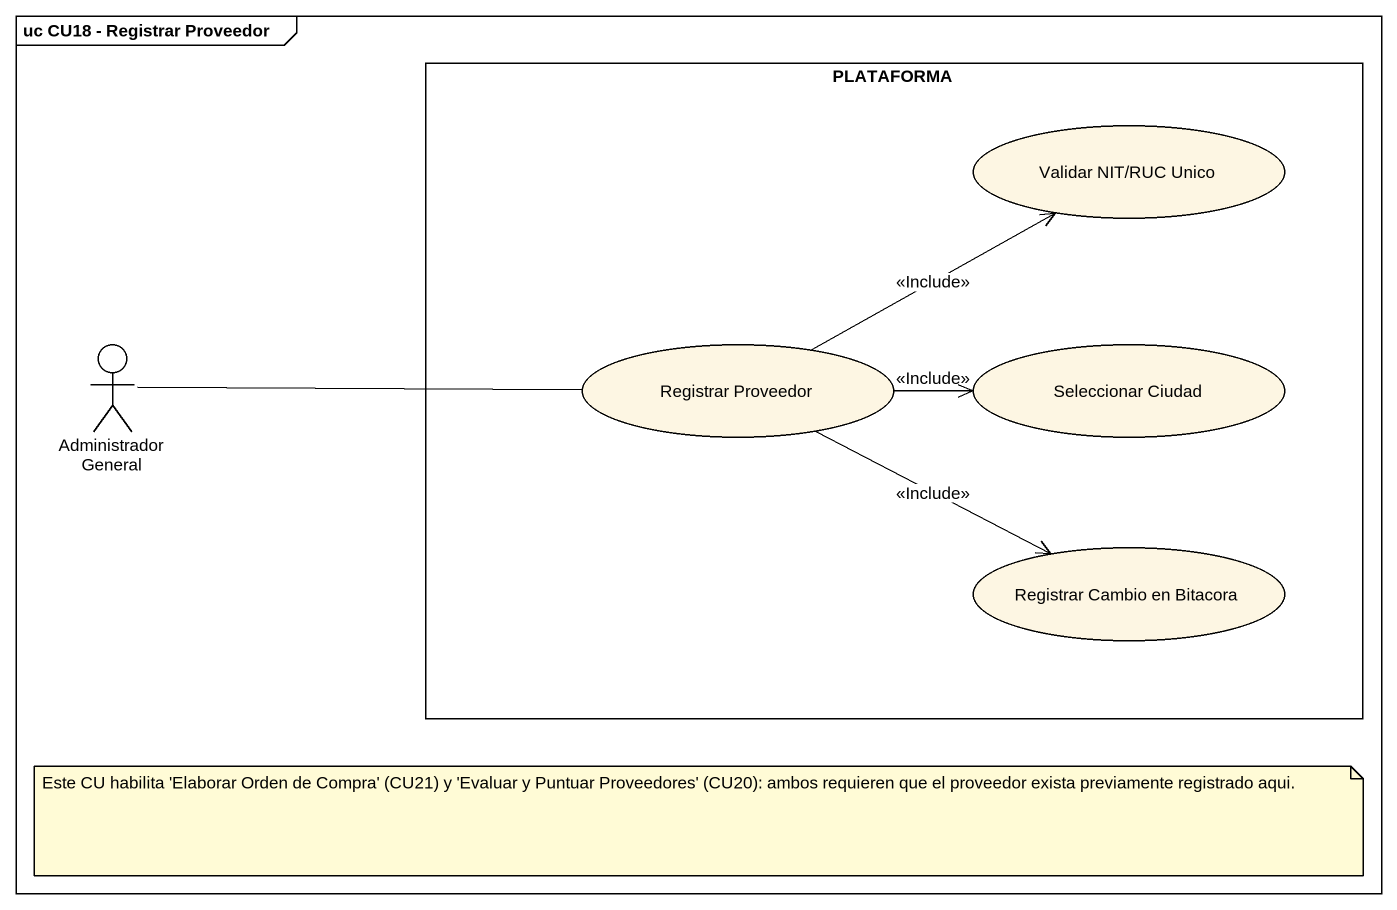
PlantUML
@startuml
mainframe uc CU18 - Registrar Proveedor
rectangle PLATAFORMA {
  usecase "Validar NIT/RUC Unico" as Validar_NIT_RUC_Unico
  usecase "Registrar Proveedor" as Registrar_Proveedor
  usecase "Seleccionar Ciudad" as Seleccionar_Ciudad
  usecase "Registrar Cambio en Bitacora" as Registrar_Cambio_en_Bitacora
}
actor "Administrador General" as Administrador_General
Administrador_General -right- Registrar_Proveedor
Registrar_Proveedor -right-> Validar_NIT_RUC_Unico : <<Include>>
Registrar_Proveedor -right-> Seleccionar_Ciudad : <<Include>>
Registrar_Proveedor -right-> Registrar_Cambio_en_Bitacora : <<Include>>
note as N1
  Este CU habilita 'Elaborar Orden de Compra' (CU21) y 'Evaluar y Puntuar Proveedores' (CU20): ambos requieren que el proveedor exista previamente registrado aqui.
end note
@enduml
